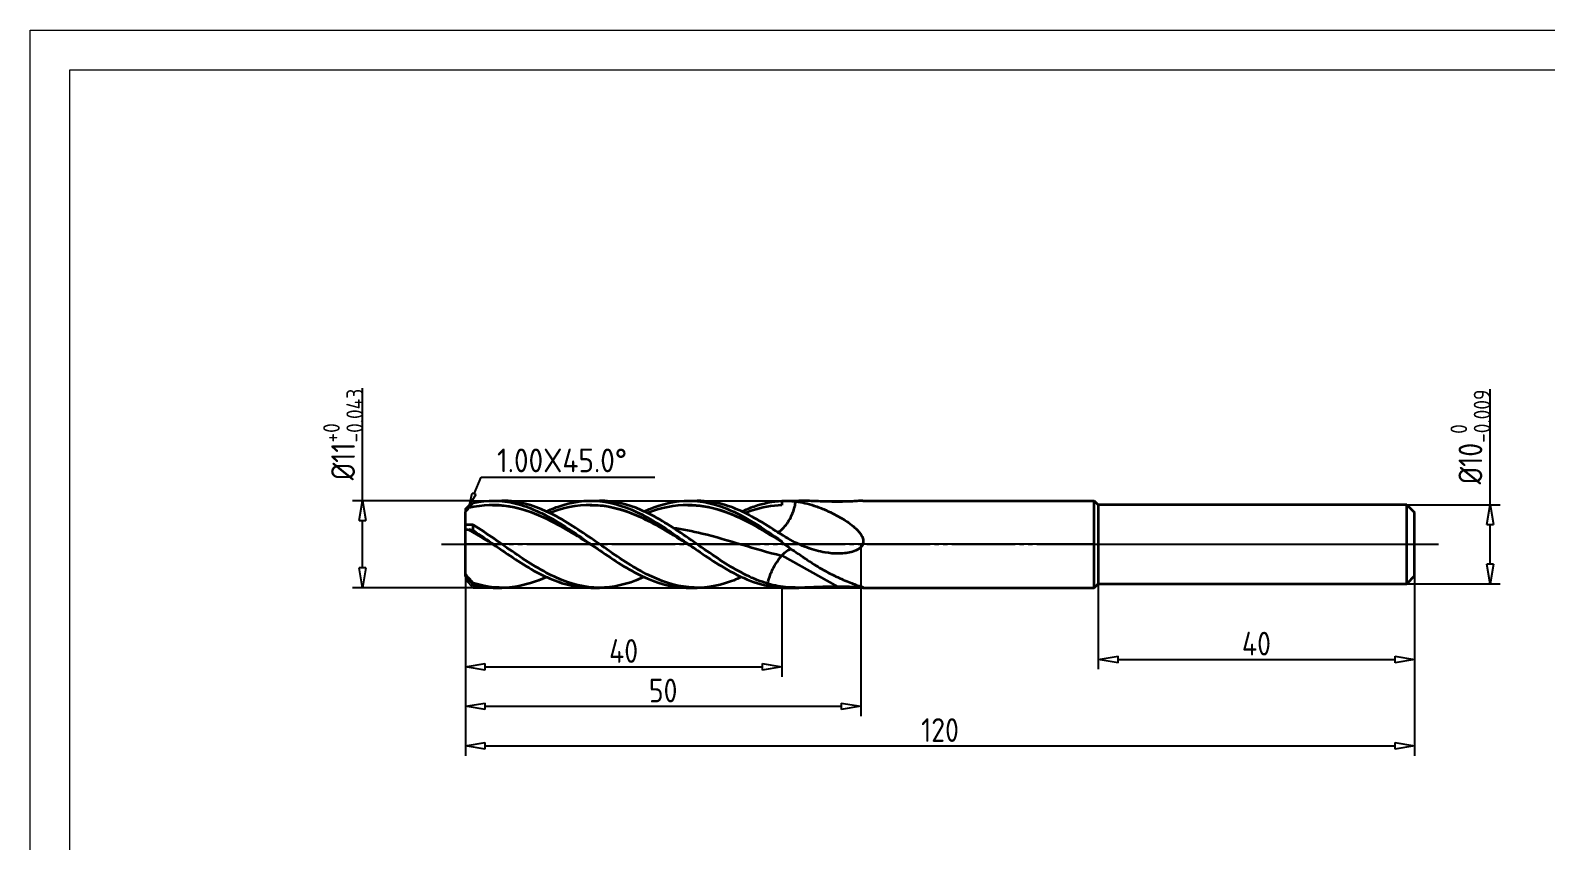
# Model space of a CAD drawing. Header units: millimetres. Extents: x 2328 to 2625, y 1016 to 1226.
# Drawn here: x 2332.6 to 2524.2, y 1118.3 to 1220.8 of the extents above; entities that cross this region are included whole.
import ezdxf
from ezdxf import colors
from ezdxf.entities.mleader import LeaderData, LeaderLine
from ezdxf.enums import TextEntityAlignment as Align
from ezdxf.math import Vec2, Vec3

# ---------------------------------------------------------------- set-up
doc = ezdxf.new("R2010")
doc.units = ezdxf.units.MM
doc.linetypes.add('JIS_09_08', pattern=[10.75, 8, -0.55, 0.55, -0.55, 0.55, -0.55])
for name, color, linetype in [('中心线', 2, 'JIS_09_08'), ('图框', 7, 'Continuous'), ('尺寸线', 3, 'Continuous'), ('标注', 3, 'Continuous')]:
    doc.layers.add(name, color=color, linetype=linetype)
doc.layers.add('轮廓', color=4, linetype='Continuous', lineweight=35)
doc.styles.add('ZQisocp', font='geniso.shx', dxfattribs={"height": 3})
doc.styles.add('工程字', font='gbenor.shx', dxfattribs={"bigfont": 'gbcbig.shx'})
doc.styles.add('样式 1', font='simsunb.ttf')
doc.dimstyles.new('ZQH', dxfattribs={"dimtxt": 3, "dimasz": 2.5, "dimexe": 1.25, "dimexo": 0, "dimgap": 0.5, "dimtad": 1, "dimdec": 3, "dimdsep": 46, "dimtxsty": '工程字', "dimblk": 'CLOSEDBLANK', "dimcen": -0.8, "dimclrd": 3, "dimclre": 3, "dimclrt": 3, "dimadec": 1, "dimazin": 2, "dimtfac": 1, "dimtdec": 3, "dimtofl": 0, "dimtmove": 0, "dimatfit": 3, "dimldrblk": 'CLOSEDBLANK', "dimfxl": 1, "dimtolj": 1, "dimtzin": 0, "dimarcsym": 0})

# ---------------------------------------------------------------- blocks, each defined once
blk = doc.blocks.new('TYFrameXD')
at = {"layer": '图框', "lineweight": 9}
for p, q in [((5, 5), (5, 205)), ((5, 205), (292, 205)), ((10, 10), (10, 200)), ((10, 200), (287, 200))]:
    blk.add_line(p, q, dxfattribs=at)
at = {"layer": '图框', "style": '样式 1', "flags": 1}
for tag, height, p in [('被加工材料', 1.2, (258.35, 62.06)), ('工件类型', 1.2, (258.35, 58.88)), ('刀具材料', 1.2, (258.35, 55.95)), ('冷却', 1.2, (258.35, 52.93)), ('涂层', 1.2, (258.35, 49.72)), ('孔公差', 1.2, (258.35, 46.73)), ('通孔', 1.2, (258.35, 43.61)), ('设计', 1.73, (215.5, 38.5)), ('刀具名称', 1.73, (264.42, 38.5)), ('设计日期', 1.73, (215.5, 30)), ('刀具编号', 1.73, (264.42, 30)), ('客户名称', 1.73, (264.42, 23.5)), ('审核', 1.73, (215.5, 21.8)), ('客户编号', 1.73, (264.42, 20)), ('审核日期', 1.73, (215.5, 14)), ('图号', 1.73, (264.42, 14, 30))]:
    blk.add_attdef(tag, text='', height=height, dxfattribs=at).set_placement(p, align=Align.MIDDLE_CENTER)
blk = doc.blocks.new('_ClosedBlank')
at = {"color": 0, "linetype": 'ByBlock', "lineweight": -2}
for p, q in [((-1, 0.167), (0, 0)), ((-1, 0.167), (-1, -0.167)), ((0, 0), (-1, -0.167))]:
    blk.add_line(p, q, dxfattribs=at)
blk = doc.blocks.new('*D7')
at = {"layer": 'Defpoints', "color": 0, "transparency": 16777216}
for p in [(2506.6, 1160.83), (2506.6, 1150.83), (2517.16, 1150.83)]:
    blk.add_point(p, dxfattribs=at)
at = {"layer": '尺寸线', "color": 3, "lineweight": -2, "transparency": 16777216}
for p, q in [((2517.16, 1160.83), (2517.16, 1175.46)), ((2506.6, 1160.83), (2518.41, 1160.83)), ((2517.16, 1153.33), (2517.16, 1158.33)), ((2506.6, 1150.83), (2518.41, 1150.83))]:
    blk.add_line(p, q, dxfattribs=at)
at = {"layer": '尺寸线', "color": 3, "lineweight": -2, "transparency": 16777216, "xscale": 2.5, "yscale": 2.5, "zscale": 2.5}
for p, rotation in [((2517.16, 1160.83), 90), ((2517.16, 1150.83), 270)]:
    blk.add_blockref('_ClosedBlank', p, dxfattribs=dict(at, rotation=rotation))
at = {"layer": '尺寸线', "color": 3, "transparency": 16777216, "insert": (2514.65, 1169.4), "char_height": 3, "attachment_point": 5, "rotation": 90, "style": '工程字'}
blk.add_mtext('\\A1;%%C10{\\H0.7x;\\S 0^ -0.009;}', dxfattribs=at)
blk = doc.blocks.new('*D8')
at = {"layer": 'Defpoints', "color": 0, "transparency": 16777216}
for p in [(2507.6, 1151.83), (2467.6, 1150.83), (2507.6, 1141.26)]:
    blk.add_point(p, dxfattribs=at)
at = {"layer": '尺寸线', "color": 3, "lineweight": -2, "transparency": 16777216}
for p, q in [((2507.6, 1151.83), (2507.6, 1140.01)), ((2467.6, 1150.83), (2467.6, 1140.01)), ((2470.1, 1141.26), (2505.1, 1141.26))]:
    blk.add_line(p, q, dxfattribs=at)
at = {"layer": '尺寸线', "color": 3, "lineweight": -2, "transparency": 16777216, "xscale": 2.5, "yscale": 2.5, "zscale": 2.5, "rotation": 180}
blk.add_blockref('_ClosedBlank', (2467.6, 1141.26), dxfattribs=at)
at = {"layer": '尺寸线', "color": 3, "lineweight": -2, "transparency": 16777216, "xscale": 2.5, "yscale": 2.5, "zscale": 2.5}
blk.add_blockref('_ClosedBlank', (2507.6, 1141.26), dxfattribs=at)
at = {"layer": '尺寸线', "color": 3, "transparency": 16777216, "insert": (2487.6, 1143.26), "char_height": 3, "attachment_point": 5, "style": '工程字'}
blk.add_mtext('\\A1;40', dxfattribs=at)
blk = doc.blocks.new('*D9')
at = {"layer": 'Defpoints', "color": 0, "transparency": 16777216}
for p in [(2387.6, 1150.33), (2427.6, 1150.33), (2427.6, 1140.33)]:
    blk.add_point(p, dxfattribs=at)
at = {"layer": '标注', "color": 3, "lineweight": -2, "transparency": 16777216}
for p, q in [((2387.6, 1150.33), (2387.6, 1139.08)), ((2427.6, 1150.33), (2427.6, 1139.08)), ((2390.1, 1140.33), (2425.1, 1140.33))]:
    blk.add_line(p, q, dxfattribs=at)
at = {"layer": '标注', "color": 3, "lineweight": -2, "transparency": 16777216, "xscale": 2.5, "yscale": 2.5, "zscale": 2.5, "rotation": 180}
blk.add_blockref('_ClosedBlank', (2387.6, 1140.33), dxfattribs=at)
at = {"layer": '标注', "color": 3, "lineweight": -2, "transparency": 16777216, "xscale": 2.5, "yscale": 2.5, "zscale": 2.5}
blk.add_blockref('_ClosedBlank', (2427.6, 1140.33), dxfattribs=at)
at = {"layer": '标注', "color": 3, "transparency": 16777216, "insert": (2407.6, 1142.33), "char_height": 3, "attachment_point": 5, "style": '工程字'}
blk.add_mtext('\\A1;40', dxfattribs=at)
blk = doc.blocks.new('*D10')
at = {"layer": 'Defpoints', "color": 0, "transparency": 16777216}
for p in [(2387.6, 1155.83), (2437.6, 1155.83), (2437.6, 1135.33)]:
    blk.add_point(p, dxfattribs=at)
at = {"layer": '标注', "color": 3, "lineweight": -2, "transparency": 16777216}
for p, q in [((2387.6, 1155.83), (2387.6, 1134.08)), ((2437.6, 1155.83), (2437.6, 1134.08)), ((2390.1, 1135.33), (2435.1, 1135.33))]:
    blk.add_line(p, q, dxfattribs=at)
at = {"layer": '标注', "color": 3, "lineweight": -2, "transparency": 16777216, "xscale": 2.5, "yscale": 2.5, "zscale": 2.5, "rotation": 180}
blk.add_blockref('_ClosedBlank', (2387.6, 1135.33), dxfattribs=at)
at = {"layer": '标注', "color": 3, "lineweight": -2, "transparency": 16777216, "xscale": 2.5, "yscale": 2.5, "zscale": 2.5}
blk.add_blockref('_ClosedBlank', (2437.6, 1135.33), dxfattribs=at)
at = {"layer": '标注', "color": 3, "transparency": 16777216, "insert": (2412.6, 1137.33), "char_height": 3, "attachment_point": 5, "style": '工程字'}
blk.add_mtext('\\A1;50', dxfattribs=at)
blk = doc.blocks.new('*D11')
at = {"layer": 'Defpoints', "color": 0, "transparency": 16777216}
for p in [(2387.6, 1155.83), (2507.6, 1155.83), (2507.6, 1130.33)]:
    blk.add_point(p, dxfattribs=at)
at = {"layer": '标注', "color": 3, "lineweight": -2, "transparency": 16777216}
for p, q in [((2387.6, 1155.83), (2387.6, 1129.08)), ((2507.6, 1155.83), (2507.6, 1129.08)), ((2390.1, 1130.33), (2505.1, 1130.33))]:
    blk.add_line(p, q, dxfattribs=at)
at = {"layer": '标注', "color": 3, "lineweight": -2, "transparency": 16777216, "xscale": 2.5, "yscale": 2.5, "zscale": 2.5, "rotation": 180}
blk.add_blockref('_ClosedBlank', (2387.6, 1130.33), dxfattribs=at)
at = {"layer": '标注', "color": 3, "lineweight": -2, "transparency": 16777216, "xscale": 2.5, "yscale": 2.5, "zscale": 2.5}
blk.add_blockref('_ClosedBlank', (2507.6, 1130.33), dxfattribs=at)
at = {"layer": '标注', "color": 3, "transparency": 16777216, "insert": (2447.6, 1132.33), "char_height": 3, "attachment_point": 5, "style": '工程字'}
blk.add_mtext('\\A1;120', dxfattribs=at)
blk = doc.blocks.new('*D12')
at = {"layer": 'Defpoints', "color": 0, "transparency": 16777216}
for p in [(2388.6, 1161.33), (2374.6, 1150.33), (2388.6, 1150.33)]:
    blk.add_point(p, dxfattribs=at)
at = {"layer": '标注', "color": 3, "lineweight": -2, "transparency": 16777216}
for p, q in [((2374.6, 1161.33), (2374.6, 1175.58)), ((2388.6, 1161.33), (2373.35, 1161.33)), ((2374.6, 1152.83), (2374.6, 1158.83)), ((2388.6, 1150.33), (2373.35, 1150.33))]:
    blk.add_line(p, q, dxfattribs=at)
at = {"layer": '标注', "color": 3, "lineweight": -2, "transparency": 16777216, "xscale": 2.5, "yscale": 2.5, "zscale": 2.5}
for p, rotation in [((2374.6, 1161.33), 90), ((2374.6, 1150.33), 270)]:
    blk.add_blockref('_ClosedBlank', p, dxfattribs=dict(at, rotation=rotation))
at = {"layer": '标注', "color": 3, "transparency": 16777216, "insert": (2372.14, 1169.71), "char_height": 3, "attachment_point": 5, "rotation": 90, "style": '工程字'}
blk.add_mtext('\\A1;%%C11{\\H0.7x;\\S+0^ -0.043;}', dxfattribs=at)

msp = doc.modelspace()

# ---------------------------------------------------------------- linework, layer by layer
at = {"color": 2}
msp.add_lwpolyline([(2387.5998, 1155.8341), (2387.5998, 1160.3341), (2388.5998, 1161.3341), (2467.0998, 1161.3341), (2467.0998, 1155.8341)], close=True, dxfattribs=at)
at = {"color": 2, "extrusion": (0, -1.22465e-16, -1)}
msp.add_lwpolyline([(-2387.5998, 1155.8341), (-2387.5998, 1151.3341), (-2388.5998, 1150.3341), (-2467.0998, 1150.3341), (-2467.0998, 1155.8341)], close=True, dxfattribs=at)
at = {"layer": '中心线'}
for p, q in [((2384.5998, 1155.8341), (2510.5998, 1155.8341)), ((2465.5411, 1155.8341), (2509.342, 1155.8341))]:
    msp.add_line(p, q, dxfattribs=at)
at = {"layer": '轮廓', "lineweight": 35}
for p, q in [((2391.1302, 1161.3341), (2392.2237, 1161.3341)), ((2403.4685, 1161.3341), (2404.5621, 1161.3341)), ((2415.8068, 1161.3341), (2416.9004, 1161.3341)), ((2427.929, 1161.3341), (2429.7711, 1161.3341)), ((2437.8378, 1161.3341), (2467.0998, 1161.3341)), ((2467.0998, 1150.3341), (2467.0998, 1161.3341)), ((2391.0333, 1160.7841), (2391.1302, 1160.7841)), ((2403.3716, 1160.7841), (2403.4685, 1160.7841)), ((2415.7099, 1160.7841), (2415.8068, 1160.7841)), ((2387.5998, 1157.7284), (2387.5998, 1158.2857)), ((2388.5998, 1157.5755), (2388.5998, 1158.2826)), ((2427.5998, 1156.0646), (2427.5998, 1156.2157)), ((2427.5998, 1154.3887), (2434.6966, 1150.4634)), ((2387.5998, 1151.7522), (2387.5998, 1152.0606)), ((2388.5998, 1150.6171), (2388.5998, 1150.9092)), ((2391.1302, 1150.3341), (2392.2237, 1150.3341)), ((2403.4685, 1150.3341), (2404.5621, 1150.3341)), ((2415.8068, 1150.3341), (2416.9004, 1150.3341)), ((2427.5998, 1150.339), (2427.5998, 1150.3474)), ((2427.929, 1150.3341), (2429.7711, 1150.3341)), ((2437.8378, 1150.3341), (2467.0998, 1150.3341))]:
    msp.add_line(p, q, dxfattribs=at)
at = {"layer": '轮廓'}
for p, q in [((2467.0998, 1161.3341), (2467.5998, 1160.8341)), ((2467.5998, 1160.8341), (2467.5998, 1150.8341)), ((2506.5998, 1160.8341), (2467.5998, 1160.8341)), ((2506.5998, 1160.8341), (2507.5998, 1159.8341)), ((2506.5998, 1150.8341), (2506.5998, 1160.8341)), ((2507.5998, 1151.8341), (2507.5998, 1159.8341)), ((2507.5998, 1151.8341), (2506.5998, 1150.8341)), ((2467.0998, 1150.3341), (2467.5998, 1150.8341)), ((2467.5998, 1150.8341), (2506.5998, 1150.8341))]:
    msp.add_line(p, q, dxfattribs=at)
at = {"layer": '轮廓', "lineweight": 35}
for points, knots in [([(2404.3366, 1155.2275), (2404.3213, 1155.2371), (2404.3059, 1155.2467), (2402.3572, 1156.4664), (2400.4867, 1157.6874), (2396.7285, 1159.624), (2394.9568, 1160.3049), (2391.4204, 1160.8933), (2389.7555, 1160.8299), (2388.0498, 1160.4313)], [-19.85226901, -19.85226901, -19.85226901, -19.85226901, -19.79784031, -19.79784031, -12.94197616, -12.94197616, -6.47098808, -6.47098808, -0.40160655, -0.40160655, -0.40160655, -0.40160655]), ([(2388.5998, 1161.0512), (2390.3942, 1161.449), (2392.138, 1161.4266), (2395.727, 1160.549), (2397.4709, 1159.7196), (2401.0599, 1157.5579), (2402.8037, 1156.2894), (2406.3928, 1153.8023), (2408.1366, 1152.6572), (2411.7256, 1150.9478), (2413.4695, 1150.434), (2415.4454, 1150.3385), (2415.6263, 1150.3341), (2415.8068, 1150.3341)], [0.00015078, 0.00015078, 0.00015078, 0.00015078, 6.57208085, 6.57208085, 13.1441617, 13.1441617, 19.71624255, 19.71624255, 26.2883234, 26.2883234, 32.86040425, 32.86040425, 33.52488656, 33.52488656, 33.52488656, 33.52488656]), ([(2422.5228, 1151.684), (2421.8518, 1151.3756), (2421.179, 1151.1119), (2418.7044, 1150.3456), (2416.9606, 1150.1925), (2413.3716, 1150.7428), (2411.6277, 1151.43), (2408.0387, 1153.3982), (2406.2948, 1154.6209), (2402.7058, 1157.1339), (2400.962, 1158.3498), (2397.3729, 1160.2931), (2395.6291, 1160.963), (2393.294, 1161.296), (2392.758, 1161.3341), (2392.2237, 1161.3341)], [4.08149974, 4.08149974, 4.08149974, 4.08149974, 6.572081, 6.572081, 13.144162, 13.144162, 19.71624301, 19.71624301, 26.28832401, 26.28832401, 32.86040501, 32.86040501, 39.43248601, 39.43248601, 41.41216699, 41.41216699, 41.41216699, 41.41216699]), ([(2397.8461, 1159.9843), (2398.3169, 1160.2007), (2398.7893, 1160.3954), (2401.0599, 1161.2061), (2402.8037, 1161.4575), (2406.3928, 1161.0973), (2408.1366, 1160.4963), (2411.7256, 1158.6542), (2413.4695, 1157.4675), (2417.0585, 1154.9604), (2418.8023, 1153.7142), (2421.7688, 1152.0115), (2422.9263, 1151.4524), (2425.2703, 1150.6438), (2426.4278, 1150.4043), (2427.5998, 1150.3474)], [11.40078957, 11.40078957, 11.40078957, 11.40078957, 13.1441617, 13.1441617, 19.71624255, 19.71624255, 26.2883234, 26.2883234, 32.86040425, 32.86040425, 39.4324851, 39.4324851, 43.72459172, 43.72459172, 48.01669833, 48.01669833, 48.01669833, 48.01669833]), ([(2416.6749, 1155.2276), (2416.3724, 1155.4168), (2416.0693, 1155.6077), (2413.8316, 1157.0178), (2411.9612, 1158.1974), (2408.0944, 1160.024), (2406.224, 1160.6081), (2402.3572, 1160.8925), (2400.4867, 1160.5831), (2398.4616, 1159.8484), (2398.3699, 1159.8143), (2398.2784, 1159.7795)], [-34.58842995, -34.58842995, -34.58842995, -34.58842995, -33.50956861, -33.50956861, -26.65370446, -26.65370446, -19.79784031, -19.79784031, -12.94197616, -12.94197616, -12.61654717, -12.61654717, -12.61654717, -12.61654717]), ([(2425.8318, 1150.8434), (2424.0373, 1151.3715), (2422.2934, 1152.2747), (2418.7044, 1154.5286), (2416.9606, 1155.8126), (2413.3716, 1158.2647), (2411.6277, 1159.3602), (2408.0593, 1160.9139), (2406.3349, 1161.3341), (2404.5621, 1161.3341)], [0, 0, 0, 0, 6.572081, 6.572081, 13.144162, 13.144162, 19.71624301, 19.71624301, 26.21293855, 26.21293855, 26.21293855, 26.21293855]), ([(2410.1844, 1159.9843), (2411.8901, 1160.7679), (2413.554, 1161.2383), (2417.0585, 1161.4078), (2418.8023, 1161.0624), (2421.7688, 1159.8728), (2422.9263, 1159.2582), (2425.2703, 1157.83), (2426.4278, 1157.0344), (2427.5998, 1156.2157)], [26.5979917, 26.5979917, 26.5979917, 26.5979917, 32.86040425, 32.86040425, 39.4324851, 39.4324851, 43.72459172, 43.72459172, 48.01669833, 48.01669833, 48.01669833, 48.01669833]), ([(2425.8318, 1158.1456), (2424.0373, 1159.2857), (2422.2934, 1160.2112), (2419.2867, 1161.1424), (2418.0976, 1161.3341), (2416.9004, 1161.3341)], [0, 0, 0, 0, 6.572081, 6.572081, 11.01160516, 11.01160516, 11.01160516, 11.01160516]), ([(2422.5228, 1159.9843), (2423.0468, 1160.2251), (2423.5711, 1160.4383), (2425.2703, 1161.0245), (2426.4278, 1161.264), (2427.5998, 1161.3209)], [41.7937113, 41.7937113, 41.7937113, 41.7937113, 43.72459172, 43.72459172, 48.01669833, 48.01669833, 48.01669833, 48.01669833]), ([(2427.0825, 1157.3477), (2427.1208, 1157.3655), (2427.3336, 1157.4748), (2427.9182, 1157.9241), (2428.5738, 1158.8527), (2429.0209, 1159.8627), (2429.2468, 1160.5542), (2429.3381, 1161.0114), (2429.3677, 1161.2421)], [4.42138482, 4.42138482, 4.42138482, 4.42138482, 4.48798951, 4.78718881, 5.38558741, 5.60998688, 5.83438636, 6.08661943, 6.08661943, 6.08661943, 6.08661943]), ([(2429.3677, 1161.2421), (2430.1473, 1161.1427), (2430.9046, 1160.9635), (2432.1498, 1160.5552), (2432.6148, 1160.3781), (2433.0792, 1160.1787)], [0, 0, 0, 0, 2.85496433, 2.85496433, 4.54493837, 4.54493837, 4.54493837, 4.54493837]), ([(2437.8378, 1161.3341), (2437.8, 1161.3341), (2437.7474, 1161.3316), (2437.5822, 1161.3212), (2437.4551, 1161.3115), (2437.0858, 1161.2846), (2436.8121, 1161.2663), (2436.0593, 1161.2265), (2435.4625, 1161.2066), (2434.2231, 1161.2037), (2433.6488, 1161.2151), (2432.3072, 1161.2577), (2431.5442, 1161.2949), (2430.4495, 1161.3274), (2430.1074, 1161.3341), (2429.7711, 1161.3341)], [12.13942787, 12.13942787, 12.13942787, 12.13942787, 12.46276548, 12.46276548, 12.9699018, 12.9699018, 13.83449898, 13.83449898, 15.38997737, 15.38997737, 16.69765799, 16.69765799, 18.51856579, 18.51856579, 19.37924253, 19.37924253, 19.37924253, 19.37924253]), ([(2387.5998, 1158.3344), (2387.5998, 1158.4349), (2387.5998, 1158.5521), (2387.5998, 1158.8891), (2387.5998, 1159.1333), (2387.5998, 1159.5726), (2387.5998, 1159.7392), (2387.5998, 1159.916)], [4.84251851, 4.84251851, 4.84251851, 4.84251851, 5.58424055, 5.58424055, 6.71800102, 6.71800102, 7.3381764, 7.3381764, 7.3381764, 7.3381764]), ([(2391.1302, 1160.7836), (2391.4856, 1160.7838), (2391.8409, 1160.7689), (2392.1963, 1160.7386), (2393.5785, 1160.6208), (2394.9607, 1160.2701), (2396.3428, 1159.7336), (2397.725, 1159.197), (2399.1072, 1158.476), (2400.4894, 1157.6669), (2401.4824, 1157.0855), (2402.4755, 1156.4598), (2403.4685, 1155.8341)], [0.44946258, 0.44946258, 0.44946258, 0.44946258, 0.58518746, 0.58518746, 0.58518746, 1.1130852, 1.1130852, 1.1130852, 1.64098295, 1.64098295, 1.64098295, 2.02025891, 2.02025891, 2.02025891, 2.02025891]), ([(2403.4685, 1160.7835), (2403.8576, 1160.7838), (2404.2468, 1160.7659), (2404.6359, 1160.7296), (2406.0181, 1160.6006), (2407.4003, 1160.2393), (2408.7824, 1159.6939), (2410.1646, 1159.1486), (2411.5468, 1158.4206), (2412.929, 1157.6074), (2413.8883, 1157.043), (2414.8475, 1156.4385), (2415.8068, 1155.8341)], [2.02025889, 2.02025889, 2.02025889, 2.02025889, 2.16888069, 2.16888069, 2.16888069, 2.69677843, 2.69677843, 2.69677843, 3.22467617, 3.22467617, 3.22467617, 3.59105522, 3.59105522, 3.59105522, 3.59105522]), ([(2427.5998, 1156.1166), (2426.3414, 1156.9083), (2425.1009, 1157.6777), (2422.4889, 1159.0933), (2421.1574, 1159.7022), (2418.4502, 1160.5516), (2417.1186, 1160.778), (2414.0286, 1160.7917), (2412.3429, 1160.4363), (2410.6167, 1159.7795)], [-47.57161196, -47.57161196, -47.57161196, -47.57161196, -43.10946952, -43.10946952, -38.30951906, -38.30951906, -33.50956861, -33.50956861, -27.35200474, -27.35200474, -27.35200474, -27.35200474]), ([(2415.8068, 1160.7834), (2416.2297, 1160.7837), (2416.6526, 1160.7626), (2417.0755, 1160.7197), (2418.4577, 1160.5796), (2419.8399, 1160.2077), (2421.2221, 1159.6536), (2422.6042, 1159.0996), (2423.9864, 1158.3648), (2425.3686, 1157.5477), (2426.1123, 1157.108), (2426.856, 1156.6451), (2427.5998, 1156.1776)], [3.59105519, 3.59105519, 3.59105519, 3.59105519, 3.75257391, 3.75257391, 3.75257391, 4.28047166, 4.28047166, 4.28047166, 4.8083694, 4.8083694, 4.8083694, 5.09241951, 5.09241951, 5.09241951, 5.09241951]), ([(2427.5998, 1160.7761), (2426.3414, 1160.7308), (2425.1009, 1160.496), (2423.5458, 1159.996), (2423.2501, 1159.8918), (2422.955, 1159.7795)], [-47.57161196, -47.57161196, -47.57161196, -47.57161196, -43.10946952, -43.10946952, -42.0572424, -42.0572424, -42.0572424, -42.0572424]), ([(2433.0792, 1160.1787), (2433.2257, 1160.1158), (2433.3722, 1160.0506), (2434.1338, 1159.7), (2434.7575, 1159.3734), (2435.983, 1158.6192), (2436.5386, 1158.2117), (2437.2185, 1157.5675), (2437.5473, 1157.2178), (2437.8242, 1156.6564), (2437.8856, 1156.4754), (2437.9124, 1156.1552), (2437.8999, 1156.0234), (2437.8213, 1155.7748), (2437.7608, 1155.665), (2437.5822, 1155.4359), (2437.4551, 1155.3272), (2437.0858, 1155.0812), (2436.8121, 1154.9688), (2436.0593, 1154.7411), (2435.4625, 1154.6565), (2434.2231, 1154.6434), (2433.6488, 1154.6924), (2432.3072, 1154.911), (2431.5442, 1155.1213), (2429.97, 1155.7118), (2429.191, 1156.0982), (2427.5184, 1157.0521), (2426.69, 1157.6003), (2425.8318, 1158.1456)], [4.54493837, 4.54493837, 4.54493837, 4.54493837, 5.07841185, 5.07841185, 7.32275092, 7.32275092, 9.70001273, 9.70001273, 11.07646045, 11.07646045, 11.65730376, 11.65730376, 12.07229221, 12.07229221, 12.46276548, 12.46276548, 12.9699018, 12.9699018, 13.83449898, 13.83449898, 15.38997737, 15.38997737, 16.69765799, 16.69765799, 18.51856579, 18.51856579, 20.55366988, 20.55366988, 22.92532721, 22.92532721, 22.92532721, 22.92532721]), ([(2388.5998, 1158.2826), (2388.5647, 1158.2814), (2388.5294, 1158.2803), (2388.1994, 1158.2724), (2387.8967, 1158.2789), (2387.5998, 1158.2857)], [3.19068128, 3.19068128, 3.19068128, 3.19068128, 3.32490117, 3.32490117, 4.44211999, 4.44211999, 4.44211999, 4.44211999]), ([(2387.5998, 1152.0606), (2387.5998, 1152.0757), (2387.5998, 1152.0909), (2387.5998, 1152.4731), (2387.5998, 1152.8725), (2387.5998, 1153.8154), (2387.5998, 1154.3695), (2387.5998, 1155.5316), (2387.5998, 1156.1558), (2387.5998, 1156.9641), (2387.5998, 1157.2197), (2387.5998, 1157.5446), (2387.5998, 1157.6424), (2387.5998, 1157.7284)], [0.97595563, 0.97595563, 0.97595563, 0.97595563, 1.02694259, 1.02694259, 2.25088583, 2.25088583, 3.86497069, 3.86497069, 5.81012569, 5.81012569, 6.82975978, 6.82975978, 7.33446734, 7.33446734, 7.33446734, 7.33446734]), ([(2410.1844, 1151.684), (2410.0676, 1151.6303), (2409.9505, 1151.5779), (2408.0387, 1150.7454), (2406.2948, 1150.3244), (2402.7058, 1150.3442), (2400.962, 1150.7844), (2397.3729, 1152.3778), (2395.6291, 1153.4839), (2392.0737, 1155.9213), (2390.3607, 1157.1785), (2388.5998, 1158.2826)], [19.28668497, 19.28668497, 19.28668497, 19.28668497, 19.71624301, 19.71624301, 26.28832401, 26.28832401, 32.86040501, 32.86040501, 39.43248601, 39.43248601, 45.88156459, 45.88156459, 45.88156459, 45.88156459]), ([(2388.5998, 1157.5755), (2390.3942, 1156.3836), (2392.138, 1155.0907), (2395.727, 1152.7359), (2397.4709, 1151.7437), (2400.6814, 1150.5974), (2402.0658, 1150.3342), (2403.4685, 1150.3342)], [0.00015078, 0.00015078, 0.00015078, 0.00015078, 6.57208085, 6.57208085, 13.1441617, 13.1441617, 18.32995805, 18.32995805, 18.32995805, 18.32995805]), ([(2413.8349, 1157.9261), (2415.0731, 1157.7544), (2416.3112, 1157.5051), (2417.5494, 1157.2026), (2419.2133, 1156.796), (2420.8771, 1156.2955), (2422.541, 1155.7962), (2424.2049, 1155.297), (2425.8688, 1154.8017), (2427.5326, 1154.4047), (2427.555, 1154.3994), (2427.5774, 1154.394), (2427.5998, 1154.3887)], [3.62008861, 3.62008861, 3.62008861, 3.62008861, 4.09298712, 4.09298712, 4.09298712, 4.72847113, 4.72847113, 4.72847113, 5.36395514, 5.36395514, 5.36395514, 5.37250249, 5.37250249, 5.37250249, 5.37250249]), ([(2427.5998, 1154.3888), (2427.8694, 1154.693), (2428.2931, 1155.0677), (2428.6511, 1155.2215), (2428.7686, 1155.2472)], [0, 0, 0, 0, 0.448798951, 0.705526349, 0.705526349, 0.705526349, 0.705526349]), ([(2425.8318, 1150.8434), (2425.8877, 1151.2067), (2426.0698, 1151.8324), (2426.4666, 1152.7025), (2426.9255, 1153.5295), (2427.3301, 1154.0845), (2427.5998, 1154.3887)], [4.90895477, 4.90895477, 4.90895477, 4.90895477, 5.38558741, 5.60998688, 5.83438636, 6.28318531, 6.28318531, 6.28318531, 6.28318531]), ([(2429.3677, 1154.8324), (2430.1473, 1154.2957), (2430.9046, 1153.7738), (2432.2959, 1152.9021), (2432.9089, 1152.5463), (2434.1338, 1151.8982), (2434.7575, 1151.6004), (2435.983, 1151.0677), (2436.5386, 1150.8554), (2437.2185, 1150.6083), (2437.5473, 1150.4959), (2437.8242, 1150.3933), (2437.8856, 1150.3684), (2437.9124, 1150.3419), (2437.8999, 1150.3359), (2437.8213, 1150.3331), (2437.7608, 1150.3358), (2437.5822, 1150.347), (2437.4551, 1150.3568), (2437.0858, 1150.3837), (2436.8121, 1150.402), (2436.0593, 1150.4418), (2435.4625, 1150.4617), (2434.7584, 1150.4633), (2434.7275, 1150.4634), (2434.6966, 1150.4634)], [0, 0, 0, 0, 2.85496433, 2.85496433, 5.07841185, 5.07841185, 7.32275092, 7.32275092, 9.70001273, 9.70001273, 11.07646045, 11.07646045, 11.65730376, 11.65730376, 12.07229221, 12.07229221, 12.46276548, 12.46276548, 12.9699018, 12.9699018, 13.83449898, 13.83449898, 15.38997737, 15.38997737, 15.46118109, 15.46118109, 15.46118109, 15.46118109]), ([(2388.5998, 1150.9092), (2388.4426, 1151.0819), (2388.282, 1151.2622), (2387.9502, 1151.6432), (2387.7752, 1151.8487), (2387.5998, 1152.0606)], [3.17985731, 3.17985731, 3.17985731, 3.17985731, 3.77162715, 3.77162715, 4.38030922, 4.38030922, 4.38030922, 4.38030922]), ([(2397.8461, 1151.684), (2396.5088, 1151.0696), (2395.1861, 1150.6421), (2392.0737, 1150.1983), (2390.3607, 1150.3603), (2388.5998, 1150.9092)], [34.48295022, 34.48295022, 34.48295022, 34.48295022, 39.43248601, 39.43248601, 45.8815687, 45.8815687, 45.8815687, 45.8815687]), ([(2434.6966, 1150.4634), (2434.1606, 1150.4634), (2433.6182, 1150.4522), (2432.3072, 1150.4106), (2431.5442, 1150.3734), (2429.97, 1150.3266), (2429.191, 1150.3226), (2427.5184, 1150.4458), (2426.69, 1150.5909), (2425.8318, 1150.8434)], [15.46118109, 15.46118109, 15.46118109, 15.46118109, 16.69765799, 16.69765799, 18.51856579, 18.51856579, 20.55366988, 20.55366988, 22.92532721, 22.92532721, 22.92532721, 22.92532721])]:
    msp.add_open_spline(points, degree=3, knots=knots, dxfattribs=at)
for points in [[(2388.0744, 1160.4371), (2388.2512, 1160.6431), (2388.4262, 1160.8481), (2388.5998, 1161.0512)], [(2427.5998, 1161.3293), (2428.1884, 1161.3466), (2428.7765, 1161.3175), (2429.3677, 1161.2421)], [(2427.5998, 1161.3293), (2427.5998, 1161.147), (2427.5998, 1160.9619), (2427.5998, 1160.7761)], [(2387.5998, 1159.916), (2387.7506, 1160.0827), (2387.9008, 1160.2554), (2388.0498, 1160.4313)], [(2387.5998, 1158.2857), (2387.5998, 1158.3015), (2387.5998, 1158.3177), (2387.5998, 1158.3344)], [(2387.5998, 1157.7284), (2387.7506, 1157.7277), (2387.9008, 1157.7084), (2388.0498, 1157.6694)], [(2388.0498, 1157.6694), (2388.0498, 1157.6883), (2388.0498, 1157.7072), (2388.0498, 1157.726)], [(2388.0498, 1157.726), (2389.0766, 1157.1281), (2390.1034, 1156.4811), (2391.1302, 1155.8341)], [(2388.0498, 1157.726), (2388.2349, 1157.689), (2388.4182, 1157.6386), (2388.5998, 1157.5755)], [(2391.9982, 1155.2275), (2390.6793, 1156.0523), (2389.3769, 1156.8927), (2388.0498, 1157.6694)], [(2427.5998, 1156.0646), (2428.1884, 1155.6528), (2428.7765, 1155.2394), (2429.3677, 1154.8324)], [(2387.5998, 1151.7522), (2387.7506, 1151.5856), (2387.9008, 1151.4129), (2388.0498, 1151.2369)], [(2388.0498, 1151.2369), (2388.0498, 1151.2445), (2388.0498, 1151.2522), (2388.0498, 1151.2599)], [(2388.0498, 1151.2599), (2388.2349, 1151.0442), (2388.4182, 1150.8296), (2388.5998, 1150.6171)], [(2388.0744, 1151.2312), (2388.0662, 1151.2331), (2388.058, 1151.235), (2388.0498, 1151.2369)], [(2388.5998, 1150.6171), (2389.451, 1150.4284), (2390.2909, 1150.3342), (2391.1302, 1150.3342)], [(2427.5998, 1150.339), (2427.7095, 1150.3358), (2427.8193, 1150.3341), (2427.929, 1150.3341)]]:
    msp.add_open_spline(points, degree=3, dxfattribs=at)

# ---------------------------------------------------------------- block references
at = {"color": 0}
msp.add_blockref('TYFrameXD', (2327.5998, 1015.8341), dxfattribs=at)

# ---------------------------------------------------------------- dimensions: what is measured, and where the dimension line sits
at = {"layer": '尺寸线'}
dim = msp.add_linear_dim(base=(2517.1587, 1150.8341), p1=(2506.5998, 1160.8341), p2=(2506.5998, 1150.8341), angle=90, text='%%C<>{\\H0.7x;\\S 0^ -0.009;}', dimstyle='ZQH', dxfattribs=at)
dim.commit()
dim.dimension.update_dxf_attribs({"geometry": '*D7', "text_midpoint": (2517.1587, 1169.3968), "dimtype": 128})
dim = msp.add_linear_dim(base=(2507.5998, 1141.2641), p1=(2467.5998, 1150.8341), p2=(2507.5998, 1151.8341), dimstyle='ZQH', dxfattribs=at)
dim.commit()
dim.dimension.update_dxf_attribs({"geometry": '*D8', "text_midpoint": (2487.5998, 1141.2641), "dimtype": 128})
at = {"layer": '标注'}
dim = msp.add_linear_dim(base=(2374.5998, 1150.3341), p1=(2388.5998, 1161.3341), p2=(2388.5998, 1150.3341), angle=89.999998, text='%%C<>{\\H0.7x;\\S+0^ -0.043;}', dimstyle='ZQH', dxfattribs=at)
dim.commit()
dim.dimension.update_dxf_attribs({"geometry": '*D12', "text_midpoint": (2374.5998, 1169.7079), "dimtype": 128})
for base, p2, picture, middle in [((2437.5998, 1135.3341), (2437.5998, 1155.8341), '*D10', (2412.5998, 1137.3341)), ((2507.5998, 1130.3341), (2507.5998, 1155.8341), '*D11', (2447.5998, 1132.3341))]:
    dim = msp.add_linear_dim(base=base, p1=(2387.5998, 1155.8341), p2=p2, dimstyle='ZQH', dxfattribs=at)
    dim.commit()
    dim.dimension.update_dxf_attribs({"geometry": picture, "text_midpoint": middle})
at = {"layer": '标注', "color": 3}
dim = msp.add_linear_dim(base=(2427.5998, 1140.3341), p1=(2387.5998, 1150.3341), p2=(2427.5998, 1150.3341), dimstyle='ZQH', dxfattribs=at)
dim.commit()
dim.dimension.update_dxf_attribs({"geometry": '*D9', "text_midpoint": (2407.5998, 1142.3341)})

# ---------------------------------------------------------------- leaders
at = {"layer": '标注'}
ml = msp.add_multileader_mtext('Standard', dxfattribs=at)
ml.set_content('1.00X45.0°', color=3, style='ZQisocp')
ml.set_leader_properties(color=3)
ml.set_arrow_properties(name='CLOSEDBLANK')
ml.build(insert=Vec2(0, 0))
ml.multileader.update_dxf_attribs({"has_dogleg": 0, "text_left_attachment_type": 6, "text_right_attachment_type": 6, "dogleg_length": 0, "arrow_head_size": 1.5})
ctx = ml.context
ctx.base_point, ctx.char_height, ctx.arrow_head_size, ctx.plane_origin = Vec3(2389.5998, 1164.3341), 3, 1.5, Vec3(2387.5998, 1155.8341)
ctx.left_attachment, ctx.right_attachment = 6, 6
notes = []
notes.append((ctx, [(0, (1, 1, 0), (2389.5998, 1164.3341), (1, 0), 0, [(0, [(2388.0998, 1160.8341)], 0, [])])]))
ctx.mtext.insert, ctx.mtext.line_spacing_factor, ctx.mtext.line_spacing_style, ctx.mtext.flow_direction = Vec3(2391.5998, 1167.9341), 0.8, 2, 5
for ctx, leaders in notes:
    for number, flags, end, landing, length, lines in leaders:
        leader = LeaderData()
        leader.index, (leader.has_last_leader_line, leader.has_dogleg_vector, leader.attachment_direction) = number, flags
        leader.last_leader_point, leader.dogleg_vector, leader.dogleg_length = Vec3(end), Vec3(landing), length
        for number, points, colour, breaks in lines:
            line = LeaderLine()
            line.index, line.vertices, line.color, line.breaks = number, Vec3.list(points), colors.encode_raw_color(colour), breaks
            leader.lines.append(line)
        ctx.leaders.append(leader)

doc.saveas('drawing.dxf')
